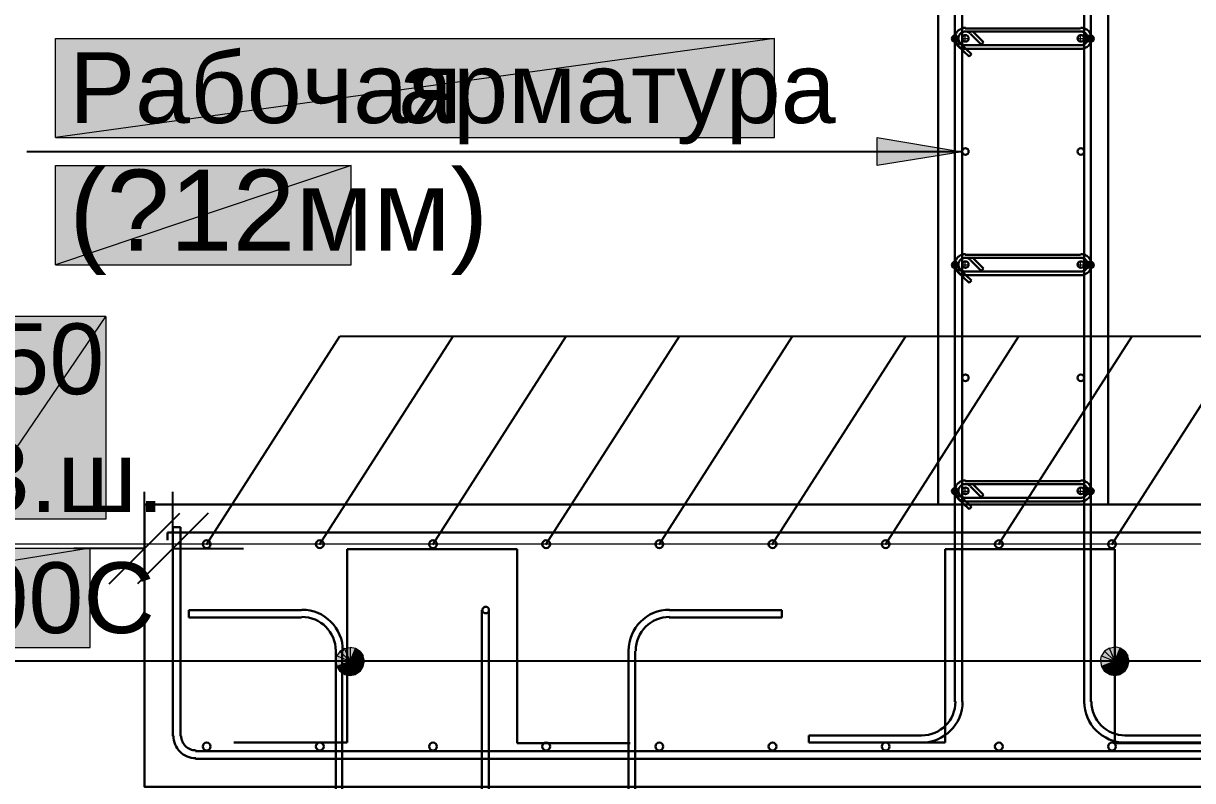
# Model space of a CAD drawing. Extents: x 0 to 420, y 0 to 297.
# Drawn here: x 163.18 to 204.51, y 240.04 to 266.82 of the extents above; entities that cross this region are included whole.
import ezdxf

# ---------------------------------------------------------------- set-up
doc = ezdxf.new("R2010")
doc.units = 0
doc.linetypes.add('TEYPDFCAD_CENTER', pattern=[20, 12, -3, 2, -3])
for name, color, linetype in [('PDF_ОСИ', 7, 'Continuous'), ('TEY_REVIEW_AXIS', 7, 'Continuous'), ('TEY_REVIEW_LEADER', 7, 'Continuous')]:
    doc.layers.add(name, color=color, linetype=linetype)
doc.styles.add('TEYPDFCAD_TEXT', font='arial.ttf')

# ---------------------------------------------------------------- blocks, each defined once
blk = doc.blocks.new('TEY_AXIS')
at = {"layer": 'PDF_ОСИ', "linetype": 'TEYPDFCAD_CENTER', "lineweight": 9}
blk.add_line((0, 0), (1, 0), dxfattribs=at)

msp = doc.modelspace()

# ---------------------------------------------------------------- hatches: boundary and pattern name
at = {"true_color": 0xffffff}
h = msp.add_hatch(color=0, dxfattribs=at)
h.paths.add_polyline_path([(164.317, 266.277), (189.738, 266.277), (164.317, 262.784)])
h.paths.add_polyline_path([(189.738, 266.277), (164.317, 262.784), (189.738, 262.784)])
for color, points in [(256, [(196.236, 266.277), (196.215, 266.34), (196.173, 266.382), (196.109, 266.404), (196.046, 266.382), (196.003, 266.34), (195.982, 266.277), (196.003, 266.213), (196.046, 266.171), (196.109, 266.15), (196.173, 266.171), (196.215, 266.213)]), (256, [(200.914, 266.277), (200.893, 266.34), (200.851, 266.382), (200.787, 266.404), (200.724, 266.382), (200.681, 266.34), (200.66, 266.277), (200.681, 266.213), (200.724, 266.171), (200.787, 266.15), (200.851, 266.171), (200.893, 266.213)]), (256, [(201.041, 266.277), (201.02, 266.34), (200.977, 266.382), (200.914, 266.404), (200.851, 266.382), (200.808, 266.34), (200.787, 266.277), (200.808, 266.213), (200.851, 266.171), (200.914, 266.15), (200.977, 266.171), (201.02, 266.213)]), (7, [(196.363, 262.276), (193.357, 261.789), (193.357, 262.784)]), (256, [(196.236, 258.276), (196.215, 258.339), (196.173, 258.382), (196.109, 258.403), (196.046, 258.382), (196.003, 258.339), (195.982, 258.276), (196.003, 258.212), (196.046, 258.17), (196.109, 258.149), (196.173, 258.17), (196.215, 258.212)]), (256, [(200.914, 258.276), (200.893, 258.339), (200.851, 258.382), (200.787, 258.403), (200.724, 258.382), (200.681, 258.339), (200.66, 258.276), (200.681, 258.212), (200.724, 258.17), (200.787, 258.149), (200.851, 258.17), (200.893, 258.212)]), (256, [(201.041, 258.276), (201.02, 258.339), (200.977, 258.382), (200.914, 258.403), (200.851, 258.382), (200.808, 258.339), (200.787, 258.276), (200.808, 258.212), (200.851, 258.17), (200.914, 258.149), (200.977, 258.17), (201.02, 258.212)]), (256, [(196.236, 250.275), (196.215, 250.338), (196.173, 250.381), (196.109, 250.402), (196.046, 250.381), (196.003, 250.338), (195.982, 250.275), (196.003, 250.211), (196.046, 250.169), (196.109, 250.148), (196.173, 250.169), (196.215, 250.211)]), (256, [(200.914, 250.275), (200.893, 250.338), (200.851, 250.381), (200.787, 250.402), (200.724, 250.381), (200.681, 250.338), (200.66, 250.275), (200.681, 250.211), (200.724, 250.169), (200.787, 250.148), (200.851, 250.169), (200.893, 250.211)]), (256, [(201.041, 250.275), (201.02, 250.338), (200.977, 250.381), (200.914, 250.402), (200.851, 250.381), (200.808, 250.338), (200.787, 250.275), (200.808, 250.211), (200.851, 250.169), (200.914, 250.148), (200.977, 250.169), (201.02, 250.211)]), (7, [(175.196, 244.073), (175.239, 244.263), (174.731, 244.263)]), (7, [(202.226, 244.073), (202.269, 244.263), (201.761, 244.263)])]:
    msp.add_hatch(color=color).paths.add_polyline_path(points)
h = msp.add_hatch(color=0, dxfattribs=at)
h.paths.add_polyline_path([(164.317, 261.789), (174.773, 261.789), (164.317, 258.276)])
h.paths.add_polyline_path([(174.773, 261.789), (164.317, 258.276), (174.773, 258.276)])
h = msp.add_hatch(color=0, dxfattribs=at)
h.paths.add_polyline_path([(161.226, 256.455), (161.226, 249.28), (166.095, 256.455)])
h.paths.add_polyline_path([(161.226, 249.28), (166.095, 256.455), (166.095, 249.28)])
h = msp.add_hatch(color=0, dxfattribs=at)
h.paths.add_polyline_path([(143.891, 248.264), (165.544, 248.264), (143.891, 244.75)])
h.paths.add_polyline_path([(165.544, 248.264), (143.891, 244.75), (165.544, 244.75)])
h = msp.add_hatch(color=7)
h.paths.add_polyline_path([(174.921, 244.708), (174.731, 244.75), (174.731, 244.263)])
h.paths.add_polyline_path([(174.731, 244.75), (174.731, 244.263), (174.54, 244.708)])
h.paths.add_polyline_path([(174.731, 244.263), (174.54, 244.708), (174.371, 244.602)])
h = msp.add_hatch(color=7)
h.paths.add_polyline_path([(175.239, 244.263), (175.196, 244.454), (174.731, 244.263)])
h.paths.add_polyline_path([(175.196, 244.454), (174.731, 244.263), (175.091, 244.602)])
h.paths.add_polyline_path([(174.731, 244.263), (175.091, 244.602), (174.921, 244.708)])
h = msp.add_hatch(color=7)
h.paths.add_polyline_path([(201.951, 244.729), (201.761, 244.771), (201.761, 244.263)])
h.paths.add_polyline_path([(201.761, 244.771), (201.761, 244.263), (201.57, 244.729)])
h.paths.add_polyline_path([(201.761, 244.263), (201.57, 244.729), (201.401, 244.623)])
h = msp.add_hatch(color=7)
h.paths.add_polyline_path([(202.269, 244.263), (202.226, 244.454), (201.761, 244.263)])
h.paths.add_polyline_path([(202.226, 244.454), (201.761, 244.263), (202.12, 244.623)])
h.paths.add_polyline_path([(201.761, 244.263), (202.12, 244.623), (201.951, 244.729)])
h = msp.add_hatch(color=7)
h.paths.add_polyline_path([(174.371, 244.602), (174.265, 244.454), (174.731, 244.263)])
h.paths.add_polyline_path([(174.265, 244.454), (174.731, 244.263), (174.223, 244.263)])
h.paths.add_polyline_path([(174.731, 244.263), (174.223, 244.263), (174.265, 244.073)])
h = msp.add_hatch(color=7)
h.paths.add_polyline_path([(174.265, 244.073), (174.371, 243.904), (174.731, 244.263)])
h.paths.add_polyline_path([(174.371, 243.904), (174.731, 244.263), (174.54, 243.798)])
h.paths.add_polyline_path([(174.731, 244.263), (174.54, 243.798), (174.731, 243.755)])
h = msp.add_hatch(color=7)
h.paths.add_polyline_path([(174.731, 243.755), (174.921, 243.798), (174.731, 244.263)])
h.paths.add_polyline_path([(174.921, 243.798), (174.731, 244.263), (175.091, 243.904)])
h.paths.add_polyline_path([(174.731, 244.263), (175.091, 243.904), (175.196, 244.073)])
h = msp.add_hatch(color=7)
h.paths.add_polyline_path([(201.401, 244.623), (201.295, 244.454), (201.761, 244.263)])
h.paths.add_polyline_path([(201.295, 244.454), (201.761, 244.263), (201.253, 244.263)])
h.paths.add_polyline_path([(201.761, 244.263), (201.253, 244.263), (201.295, 244.073)])
h = msp.add_hatch(color=7)
h.paths.add_polyline_path([(201.295, 244.073), (201.401, 243.904), (201.761, 244.263)])
h.paths.add_polyline_path([(201.401, 243.904), (201.761, 244.263), (201.57, 243.798)])
h.paths.add_polyline_path([(201.761, 244.263), (201.57, 243.798), (201.761, 243.755)])
h = msp.add_hatch(color=7)
h.paths.add_polyline_path([(201.761, 243.755), (201.951, 243.798), (201.761, 244.263)])
h.paths.add_polyline_path([(201.951, 243.798), (201.761, 244.263), (202.12, 243.904)])
h.paths.add_polyline_path([(201.761, 244.263), (202.12, 243.904), (202.226, 244.073)])

# ---------------------------------------------------------------- linework, layer by layer
at = {"lineweight": 30}
for p, q in [((196.245, 266.574), (196.231, 266.562)), ((196.259, 266.585), (196.245, 266.574)), ((196.274, 266.595), (196.259, 266.585)), ((196.289, 266.605), (196.274, 266.595)), ((196.305, 266.614), (196.289, 266.605)), ((196.321, 266.622), (196.305, 266.614)), ((196.338, 266.629), (196.321, 266.622)), ((196.355, 266.636), (196.338, 266.629)), ((196.372, 266.642), (196.355, 266.636)), ((196.389, 266.646), (196.372, 266.642)), ((196.407, 266.65), (196.389, 266.646)), ((196.425, 266.654), (196.407, 266.65)), ((196.443, 266.656), (196.425, 266.654)), ((196.461, 266.657), (196.443, 266.656)), ((196.48, 266.658), (196.461, 266.657)), ((200.554, 266.637), (196.469, 266.637)), ((200.603, 266.656), (200.565, 266.658)), ((200.639, 266.65), (200.603, 266.656)), ((200.675, 266.641), (200.639, 266.65)), ((200.709, 266.629), (200.675, 266.641)), ((200.741, 266.613), (200.709, 266.629)), ((200.772, 266.594), (200.741, 266.613)), ((200.8, 266.573), (200.772, 266.594)), ((200.827, 266.549), (200.8, 266.573)), ((196.11, 266.306), (196.109, 266.287)), ((196.109, 266.287), (196.111, 266.249)), ((196.109, 266.287), (196.11, 266.268)), ((196.111, 266.324), (196.11, 266.306)), ((196.11, 266.268), (196.111, 266.248)), ((196.113, 266.342), (196.111, 266.324)), ((196.111, 266.249), (196.117, 266.213)), ((196.111, 266.248), (196.114, 266.229)), ((196.116, 266.36), (196.113, 266.342)), ((196.114, 266.229), (196.117, 266.21)), ((196.12, 266.378), (196.116, 266.36)), ((196.117, 266.213), (196.126, 266.177)), ((196.117, 266.21), (196.122, 266.191)), ((196.125, 266.395), (196.12, 266.378)), ((196.122, 266.191), (196.128, 266.172)), ((196.131, 266.412), (196.125, 266.395)), ((196.126, 266.177), (196.138, 266.143)), ((196.128, 266.172), (196.134, 266.154)), ((196.137, 266.429), (196.131, 266.412)), ((196.134, 266.154), (196.141, 266.136)), ((196.145, 266.446), (196.137, 266.429)), ((196.153, 266.462), (196.145, 266.446)), ((196.162, 266.477), (196.153, 266.462)), ((196.171, 266.493), (196.162, 266.477)), ((196.182, 266.508), (196.171, 266.493)), ((196.193, 266.522), (196.182, 266.508)), ((196.205, 266.536), (196.193, 266.522)), ((196.218, 266.549), (196.205, 266.536)), ((196.231, 266.562), (196.218, 266.549)), ((196.237, 266.311), (196.236, 266.299)), ((196.236, 266.299), (196.236, 266.287)), ((196.236, 266.287), (196.237, 266.262)), ((196.236, 266.287), (196.236, 266.275)), ((196.236, 266.023), (196.236, 266.277)), ((196.236, 266.275), (196.237, 266.263)), ((196.239, 266.323), (196.237, 266.311)), ((196.237, 266.263), (196.239, 266.251)), ((196.237, 266.262), (196.241, 266.238)), ((196.241, 266.335), (196.239, 266.323)), ((196.239, 266.251), (196.241, 266.24)), ((196.244, 266.347), (196.241, 266.335)), ((196.241, 266.24), (196.244, 266.228)), ((196.241, 266.238), (196.247, 266.215)), ((196.247, 266.358), (196.244, 266.347)), ((196.244, 266.228), (196.247, 266.216)), ((196.25, 266.369), (196.247, 266.358)), ((196.247, 266.216), (196.25, 266.205)), ((196.247, 266.215), (196.255, 266.192)), ((196.255, 266.38), (196.25, 266.369)), ((196.25, 266.205), (196.255, 266.194)), ((196.26, 266.391), (196.255, 266.38)), ((196.255, 266.194), (196.26, 266.183)), ((196.255, 266.192), (196.266, 266.171)), ((196.265, 266.402), (196.26, 266.391)), ((196.26, 266.183), (196.265, 266.173)), ((196.271, 266.412), (196.265, 266.402)), ((196.265, 266.173), (196.271, 266.162)), ((196.266, 266.171), (196.278, 266.151)), ((196.277, 266.422), (196.271, 266.412)), ((196.271, 266.162), (196.277, 266.152)), ((196.284, 266.432), (196.277, 266.422)), ((196.277, 266.152), (196.284, 266.142)), ((196.291, 266.442), (196.284, 266.432)), ((196.299, 266.451), (196.291, 266.442)), ((196.307, 266.459), (196.299, 266.451)), ((196.316, 266.468), (196.307, 266.459)), ((196.325, 266.476), (196.316, 266.468)), ((196.335, 266.483), (196.325, 266.476)), ((196.345, 266.49), (196.335, 266.483)), ((196.355, 266.496), (196.345, 266.49)), ((196.365, 266.502), (196.355, 266.496)), ((196.376, 266.507), (196.365, 266.502)), ((196.386, 266.512), (196.376, 266.507)), ((196.398, 266.516), (196.386, 266.512)), ((196.409, 266.52), (196.398, 266.516)), ((196.42, 266.523), (196.409, 266.52)), ((196.432, 266.526), (196.42, 266.523)), ((196.444, 266.528), (196.432, 266.526)), ((196.456, 266.529), (196.444, 266.528)), ((196.468, 266.53), (196.456, 266.529)), ((196.48, 266.531), (196.468, 266.53)), ((200.554, 266.531), (196.469, 266.531)), ((196.492, 266.53), (196.48, 266.531)), ((196.504, 266.529), (196.492, 266.53)), ((196.516, 266.528), (196.504, 266.529)), ((196.527, 266.526), (196.516, 266.528)), ((196.539, 266.523), (196.527, 266.526)), ((196.55, 266.52), (196.539, 266.523)), ((196.562, 266.516), (196.55, 266.52)), ((196.573, 266.512), (196.562, 266.516)), ((196.584, 266.507), (196.573, 266.512)), ((196.594, 266.502), (196.584, 266.507)), ((196.605, 266.496), (196.594, 266.502)), ((196.615, 266.49), (196.605, 266.496)), ((196.624, 266.483), (196.615, 266.49)), ((196.634, 266.476), (196.624, 266.483)), ((196.643, 266.468), (196.634, 266.476)), ((196.652, 266.459), (196.643, 266.468)), ((196.66, 266.446), (197.041, 266.065)), ((196.744, 266.531), (197.125, 266.15)), ((200.59, 266.529), (200.565, 266.531)), ((200.614, 266.526), (200.59, 266.529)), ((200.637, 266.52), (200.614, 266.526)), ((200.66, 266.512), (200.637, 266.52)), ((200.681, 266.501), (200.66, 266.512)), ((200.701, 266.489), (200.681, 266.501)), ((200.72, 266.475), (200.701, 266.489)), ((200.737, 266.459), (200.72, 266.475)), ((200.753, 266.442), (200.737, 266.459)), ((200.767, 266.423), (200.753, 266.442)), ((200.779, 266.403), (200.767, 266.423)), ((200.767, 266.151), (200.779, 266.171)), ((200.789, 266.382), (200.779, 266.403)), ((200.779, 266.171), (200.789, 266.192)), ((200.797, 266.36), (200.789, 266.382)), ((200.789, 266.192), (200.797, 266.215)), ((200.803, 266.336), (200.797, 266.36)), ((200.797, 266.215), (200.803, 266.238)), ((200.807, 266.312), (200.803, 266.336)), ((200.803, 266.238), (200.807, 266.262)), ((200.808, 266.287), (200.807, 266.312)), ((200.807, 266.262), (200.808, 266.287)), ((200.851, 266.523), (200.827, 266.549)), ((200.872, 266.494), (200.851, 266.523)), ((200.89, 266.464), (200.872, 266.494)), ((200.906, 266.431), (200.89, 266.464)), ((200.919, 266.397), (200.906, 266.431)), ((200.906, 266.143), (200.919, 266.177)), ((200.928, 266.362), (200.919, 266.397)), ((200.919, 266.177), (200.928, 266.213)), ((200.933, 266.325), (200.928, 266.362)), ((200.928, 266.213), (200.933, 266.249)), ((200.935, 266.287), (200.933, 266.325)), ((200.933, 266.249), (200.935, 266.287)), ((196.138, 266.143), (196.154, 266.111)), ((196.141, 266.136), (196.15, 266.119)), ((196.15, 266.119), (196.159, 266.102)), ((196.154, 266.111), (196.172, 266.08)), ((196.159, 266.102), (196.169, 266.085)), ((196.169, 266.085), (196.18, 266.069)), ((196.172, 266.08), (196.194, 266.052)), ((196.18, 266.069), (196.192, 266.054)), ((196.192, 266.054), (196.205, 266.039)), ((196.194, 266.052), (196.218, 266.025)), ((196.205, 266.039), (196.218, 266.025)), ((196.215, 266.023), (196.617, 265.642)), ((196.218, 266.025), (196.244, 266.001)), ((196.218, 266.025), (196.233, 266.011)), ((196.244, 266.001), (196.272, 265.98)), ((196.272, 265.98), (196.303, 265.962)), ((196.278, 266.151), (196.292, 266.132)), ((196.284, 266.142), (196.291, 266.133)), ((196.291, 266.133), (196.299, 266.124)), ((196.292, 266.132), (196.307, 266.115)), ((196.299, 266.124), (196.307, 266.115)), ((196.3, 266.107), (196.702, 265.726)), ((196.303, 265.962), (196.335, 265.946)), ((196.307, 266.115), (196.325, 266.099)), ((196.325, 266.099), (196.343, 266.085)), ((196.335, 265.946), (196.369, 265.933)), ((196.343, 266.085), (196.364, 266.073)), ((196.364, 266.073), (196.385, 266.063)), ((196.369, 265.933), (196.405, 265.924)), ((196.385, 266.063), (196.407, 266.055)), ((196.405, 265.924), (196.442, 265.919)), ((196.407, 266.055), (196.431, 266.049)), ((196.431, 266.049), (196.455, 266.045)), ((196.442, 265.919), (196.48, 265.917)), ((196.455, 266.045), (196.48, 266.044)), ((196.469, 266.044), (200.554, 266.044)), ((196.469, 265.917), (200.554, 265.917)), ((197.041, 266.065), (197.125, 266.15)), ((200.565, 266.044), (200.59, 266.045)), ((200.565, 265.917), (200.603, 265.919)), ((200.59, 266.045), (200.614, 266.049)), ((200.603, 265.919), (200.639, 265.924)), ((200.614, 266.049), (200.637, 266.055)), ((200.637, 266.055), (200.66, 266.063)), ((200.639, 265.924), (200.675, 265.933)), ((200.66, 266.063), (200.681, 266.073)), ((200.675, 265.933), (200.709, 265.946)), ((200.681, 266.073), (200.701, 266.085)), ((200.701, 266.085), (200.72, 266.099)), ((200.709, 265.946), (200.741, 265.962)), ((200.72, 266.099), (200.737, 266.115)), ((200.737, 266.115), (200.753, 266.132)), ((200.741, 265.962), (200.772, 265.98)), ((200.753, 266.132), (200.767, 266.151)), ((200.772, 265.98), (200.8, 266.001)), ((200.8, 266.001), (200.827, 266.025)), ((200.827, 266.025), (200.851, 266.052)), ((200.851, 266.052), (200.872, 266.08)), ((200.872, 266.08), (200.89, 266.111)), ((200.89, 266.111), (200.906, 266.143)), ((196.617, 265.642), (196.702, 265.726)), ((196.11, 258.305), (196.109, 258.286)), ((196.111, 258.323), (196.11, 258.305)), ((196.113, 258.341), (196.111, 258.323)), ((196.116, 258.359), (196.113, 258.341)), ((196.12, 258.377), (196.116, 258.359)), ((196.125, 258.394), (196.12, 258.377)), ((196.131, 258.411), (196.125, 258.394)), ((196.137, 258.428), (196.131, 258.411)), ((196.145, 258.445), (196.137, 258.428)), ((196.153, 258.461), (196.145, 258.445)), ((196.162, 258.476), (196.153, 258.461)), ((196.171, 258.492), (196.162, 258.476)), ((196.182, 258.507), (196.171, 258.492)), ((196.193, 258.521), (196.182, 258.507)), ((196.205, 258.535), (196.193, 258.521)), ((196.218, 258.548), (196.205, 258.535)), ((196.231, 258.561), (196.218, 258.548)), ((196.245, 258.573), (196.231, 258.561)), ((196.237, 258.31), (196.236, 258.298)), ((196.239, 258.322), (196.237, 258.31)), ((196.241, 258.334), (196.239, 258.322)), ((196.244, 258.346), (196.241, 258.334)), ((196.247, 258.357), (196.244, 258.346)), ((196.259, 258.584), (196.245, 258.573)), ((196.25, 258.368), (196.247, 258.357)), ((196.255, 258.379), (196.25, 258.368)), ((196.26, 258.39), (196.255, 258.379)), ((196.274, 258.594), (196.259, 258.584)), ((196.265, 258.401), (196.26, 258.39)), ((196.271, 258.411), (196.265, 258.401)), ((196.277, 258.421), (196.271, 258.411)), ((196.289, 258.604), (196.274, 258.594)), ((196.284, 258.431), (196.277, 258.421)), ((196.291, 258.441), (196.284, 258.431)), ((196.305, 258.613), (196.289, 258.604)), ((196.299, 258.45), (196.291, 258.441)), ((196.307, 258.458), (196.299, 258.45)), ((196.321, 258.621), (196.305, 258.613)), ((196.316, 258.467), (196.307, 258.458)), ((196.325, 258.475), (196.316, 258.467)), ((196.338, 258.628), (196.321, 258.621)), ((196.335, 258.482), (196.325, 258.475)), ((196.345, 258.489), (196.335, 258.482)), ((196.355, 258.635), (196.338, 258.628)), ((196.355, 258.495), (196.345, 258.489)), ((196.372, 258.641), (196.355, 258.635)), ((196.365, 258.501), (196.355, 258.495)), ((196.376, 258.506), (196.365, 258.501)), ((196.389, 258.645), (196.372, 258.641)), ((196.386, 258.511), (196.376, 258.506)), ((196.398, 258.515), (196.386, 258.511)), ((196.407, 258.649), (196.389, 258.645)), ((196.409, 258.519), (196.398, 258.515)), ((196.425, 258.653), (196.407, 258.649)), ((196.42, 258.522), (196.409, 258.519)), ((196.432, 258.525), (196.42, 258.522)), ((196.443, 258.655), (196.425, 258.653)), ((196.444, 258.527), (196.432, 258.525)), ((196.461, 258.656), (196.443, 258.655)), ((196.456, 258.528), (196.444, 258.527)), ((196.468, 258.529), (196.456, 258.528)), ((196.48, 258.657), (196.461, 258.656)), ((196.48, 258.53), (196.468, 258.529)), ((200.554, 258.635), (196.469, 258.635)), ((200.554, 258.53), (196.469, 258.53)), ((196.492, 258.529), (196.48, 258.53)), ((196.504, 258.528), (196.492, 258.529)), ((196.516, 258.527), (196.504, 258.528)), ((196.527, 258.525), (196.516, 258.527)), ((196.539, 258.522), (196.527, 258.525)), ((196.55, 258.519), (196.539, 258.522)), ((196.562, 258.515), (196.55, 258.519)), ((196.573, 258.511), (196.562, 258.515)), ((196.584, 258.506), (196.573, 258.511)), ((196.594, 258.501), (196.584, 258.506)), ((196.605, 258.495), (196.594, 258.501)), ((196.615, 258.489), (196.605, 258.495)), ((196.624, 258.482), (196.615, 258.489)), ((196.634, 258.475), (196.624, 258.482)), ((196.643, 258.467), (196.634, 258.475)), ((196.652, 258.458), (196.643, 258.467)), ((196.66, 258.445), (197.041, 258.064)), ((196.744, 258.53), (197.125, 258.149)), ((200.603, 258.655), (200.565, 258.657)), ((200.59, 258.528), (200.565, 258.53)), ((200.614, 258.525), (200.59, 258.528)), ((200.639, 258.649), (200.603, 258.655)), ((200.637, 258.519), (200.614, 258.525)), ((200.66, 258.511), (200.637, 258.519)), ((200.675, 258.64), (200.639, 258.649)), ((200.681, 258.5), (200.66, 258.511)), ((200.709, 258.628), (200.675, 258.64)), ((200.701, 258.488), (200.681, 258.5)), ((200.72, 258.474), (200.701, 258.488)), ((200.741, 258.612), (200.709, 258.628)), ((200.737, 258.458), (200.72, 258.474)), ((200.753, 258.441), (200.737, 258.458)), ((200.772, 258.593), (200.741, 258.612)), ((200.767, 258.422), (200.753, 258.441)), ((200.779, 258.402), (200.767, 258.422)), ((200.8, 258.572), (200.772, 258.593)), ((200.789, 258.381), (200.779, 258.402)), ((200.797, 258.359), (200.789, 258.381)), ((200.803, 258.335), (200.797, 258.359)), ((200.827, 258.548), (200.8, 258.572)), ((200.807, 258.311), (200.803, 258.335)), ((200.808, 258.286), (200.807, 258.311)), ((200.851, 258.522), (200.827, 258.548)), ((200.872, 258.493), (200.851, 258.522)), ((200.89, 258.463), (200.872, 258.493)), ((200.906, 258.43), (200.89, 258.463)), ((200.919, 258.396), (200.906, 258.43)), ((200.928, 258.361), (200.919, 258.396)), ((200.933, 258.324), (200.928, 258.361)), ((200.935, 258.286), (200.933, 258.324)), ((196.109, 258.286), (196.111, 258.248)), ((196.109, 258.286), (196.11, 258.267)), ((196.11, 258.267), (196.111, 258.247)), ((196.111, 258.248), (196.117, 258.212)), ((196.111, 258.247), (196.114, 258.228)), ((196.114, 258.228), (196.117, 258.209)), ((196.117, 258.212), (196.126, 258.176)), ((196.117, 258.209), (196.122, 258.19)), ((196.122, 258.19), (196.128, 258.171)), ((196.126, 258.176), (196.138, 258.142)), ((196.128, 258.171), (196.134, 258.153)), ((196.134, 258.153), (196.141, 258.135)), ((196.138, 258.142), (196.154, 258.11)), ((196.141, 258.135), (196.15, 258.118)), ((196.15, 258.118), (196.159, 258.101)), ((196.154, 258.11), (196.172, 258.079)), ((196.159, 258.101), (196.169, 258.084)), ((196.169, 258.084), (196.18, 258.068)), ((196.172, 258.079), (196.194, 258.051)), ((196.18, 258.068), (196.192, 258.053)), ((196.192, 258.053), (196.205, 258.038)), ((196.194, 258.051), (196.218, 258.024)), ((196.205, 258.038), (196.218, 258.024)), ((196.215, 258.022), (196.617, 257.641)), ((196.218, 258.024), (196.244, 258)), ((196.218, 258.024), (196.233, 258.01)), ((196.236, 258.298), (196.236, 258.286)), ((196.236, 258.286), (196.237, 258.261)), ((196.236, 258.286), (196.236, 258.274)), ((196.236, 258.022), (196.236, 258.276)), ((196.236, 258.274), (196.237, 258.262)), ((196.237, 258.262), (196.239, 258.25)), ((196.237, 258.261), (196.241, 258.237)), ((196.239, 258.25), (196.241, 258.239)), ((196.241, 258.239), (196.244, 258.227)), ((196.241, 258.237), (196.247, 258.214)), ((196.244, 258.227), (196.247, 258.215)), ((196.244, 258), (196.272, 257.979)), ((196.247, 258.215), (196.25, 258.204)), ((196.247, 258.214), (196.255, 258.191)), ((196.25, 258.204), (196.255, 258.193)), ((196.255, 258.193), (196.26, 258.182)), ((196.255, 258.191), (196.266, 258.17)), ((196.26, 258.182), (196.265, 258.172)), ((196.265, 258.172), (196.271, 258.161)), ((196.266, 258.17), (196.278, 258.15)), ((196.271, 258.161), (196.277, 258.151)), ((196.272, 257.979), (196.303, 257.961)), ((196.277, 258.151), (196.284, 258.141)), ((196.278, 258.15), (196.292, 258.131)), ((196.284, 258.141), (196.291, 258.132)), ((196.291, 258.132), (196.299, 258.123)), ((196.292, 258.131), (196.307, 258.114)), ((196.299, 258.123), (196.307, 258.114)), ((196.3, 258.106), (196.702, 257.725)), ((196.303, 257.961), (196.335, 257.945)), ((196.307, 258.114), (196.325, 258.098)), ((196.325, 258.098), (196.343, 258.084)), ((196.335, 257.945), (196.369, 257.932)), ((196.343, 258.084), (196.364, 258.072)), ((196.364, 258.072), (196.385, 258.062)), ((196.369, 257.932), (196.405, 257.923)), ((196.385, 258.062), (196.407, 258.054)), ((196.405, 257.923), (196.442, 257.918)), ((196.407, 258.054), (196.431, 258.048)), ((196.431, 258.048), (196.455, 258.044)), ((196.442, 257.918), (196.48, 257.916)), ((196.455, 258.044), (196.48, 258.043)), ((196.469, 258.043), (200.554, 258.043)), ((196.469, 257.916), (200.554, 257.916)), ((197.041, 258.064), (197.125, 258.149)), ((200.565, 258.043), (200.59, 258.044)), ((200.565, 257.916), (200.603, 257.918)), ((200.59, 258.044), (200.614, 258.048)), ((200.603, 257.918), (200.639, 257.923)), ((200.614, 258.048), (200.637, 258.054)), ((200.637, 258.054), (200.66, 258.062)), ((200.639, 257.923), (200.675, 257.932)), ((200.66, 258.062), (200.681, 258.072)), ((200.675, 257.932), (200.709, 257.945)), ((200.681, 258.072), (200.701, 258.084)), ((200.701, 258.084), (200.72, 258.098)), ((200.709, 257.945), (200.741, 257.961)), ((200.72, 258.098), (200.737, 258.114)), ((200.737, 258.114), (200.753, 258.131)), ((200.741, 257.961), (200.772, 257.979)), ((200.753, 258.131), (200.767, 258.15)), ((200.767, 258.15), (200.779, 258.17)), ((200.772, 257.979), (200.8, 258)), ((200.779, 258.17), (200.789, 258.191)), ((200.789, 258.191), (200.797, 258.214)), ((200.797, 258.214), (200.803, 258.237)), ((200.8, 258), (200.827, 258.024)), ((200.803, 258.237), (200.807, 258.261)), ((200.807, 258.261), (200.808, 258.286)), ((200.827, 258.024), (200.851, 258.051)), ((200.851, 258.051), (200.872, 258.079)), ((200.872, 258.079), (200.89, 258.11)), ((200.89, 258.11), (200.906, 258.142)), ((200.906, 258.142), (200.919, 258.176)), ((200.919, 258.176), (200.928, 258.212)), ((200.928, 258.212), (200.933, 258.248)), ((200.933, 258.248), (200.935, 258.286)), ((196.617, 257.641), (196.702, 257.725)), ((196.153, 250.46), (196.145, 250.444)), ((196.162, 250.475), (196.153, 250.46)), ((196.171, 250.491), (196.162, 250.475)), ((196.182, 250.506), (196.171, 250.491)), ((196.193, 250.52), (196.182, 250.506)), ((196.205, 250.534), (196.193, 250.52)), ((196.218, 250.547), (196.205, 250.534)), ((196.231, 250.56), (196.218, 250.547)), ((196.245, 250.572), (196.231, 250.56)), ((196.259, 250.583), (196.245, 250.572)), ((196.274, 250.593), (196.259, 250.583)), ((196.289, 250.603), (196.274, 250.593)), ((196.305, 250.612), (196.289, 250.603)), ((196.299, 250.449), (196.291, 250.44)), ((196.307, 250.457), (196.299, 250.449)), ((196.321, 250.62), (196.305, 250.612)), ((196.316, 250.466), (196.307, 250.457)), ((196.325, 250.474), (196.316, 250.466)), ((196.338, 250.627), (196.321, 250.62)), ((196.335, 250.481), (196.325, 250.474)), ((196.345, 250.488), (196.335, 250.481)), ((196.355, 250.634), (196.338, 250.627)), ((196.355, 250.494), (196.345, 250.488)), ((196.372, 250.64), (196.355, 250.634)), ((196.365, 250.5), (196.355, 250.494)), ((196.376, 250.505), (196.365, 250.5)), ((196.389, 250.644), (196.372, 250.64)), ((196.386, 250.51), (196.376, 250.505)), ((196.398, 250.514), (196.386, 250.51)), ((196.407, 250.648), (196.389, 250.644)), ((196.409, 250.518), (196.398, 250.514)), ((196.425, 250.652), (196.407, 250.648)), ((196.42, 250.521), (196.409, 250.518)), ((196.432, 250.524), (196.42, 250.521)), ((196.443, 250.654), (196.425, 250.652)), ((196.444, 250.526), (196.432, 250.524)), ((196.461, 250.655), (196.443, 250.654)), ((196.456, 250.527), (196.444, 250.526)), ((196.468, 250.528), (196.456, 250.527)), ((196.48, 250.656), (196.461, 250.655)), ((196.48, 250.529), (196.468, 250.528)), ((200.554, 250.634), (196.469, 250.634)), ((200.554, 250.529), (196.469, 250.529)), ((196.492, 250.528), (196.48, 250.529)), ((196.504, 250.527), (196.492, 250.528)), ((196.516, 250.526), (196.504, 250.527)), ((196.527, 250.524), (196.516, 250.526)), ((196.539, 250.521), (196.527, 250.524)), ((196.55, 250.518), (196.539, 250.521)), ((196.562, 250.514), (196.55, 250.518)), ((196.573, 250.51), (196.562, 250.514)), ((196.584, 250.505), (196.573, 250.51)), ((196.594, 250.5), (196.584, 250.505)), ((196.605, 250.494), (196.594, 250.5)), ((196.615, 250.488), (196.605, 250.494)), ((196.624, 250.481), (196.615, 250.488)), ((196.634, 250.474), (196.624, 250.481)), ((196.643, 250.466), (196.634, 250.474)), ((196.652, 250.457), (196.643, 250.466)), ((196.744, 250.529), (197.125, 250.148)), ((200.603, 250.654), (200.565, 250.656)), ((200.59, 250.527), (200.565, 250.529)), ((200.614, 250.524), (200.59, 250.527)), ((200.639, 250.648), (200.603, 250.654)), ((200.637, 250.518), (200.614, 250.524)), ((200.66, 250.51), (200.637, 250.518)), ((200.675, 250.639), (200.639, 250.648)), ((200.681, 250.499), (200.66, 250.51)), ((200.709, 250.627), (200.675, 250.639)), ((200.701, 250.487), (200.681, 250.499)), ((200.72, 250.473), (200.701, 250.487)), ((200.741, 250.611), (200.709, 250.627)), ((200.737, 250.457), (200.72, 250.473)), ((200.753, 250.44), (200.737, 250.457)), ((200.772, 250.592), (200.741, 250.611)), ((200.8, 250.571), (200.772, 250.592)), ((200.827, 250.547), (200.8, 250.571)), ((200.851, 250.521), (200.827, 250.547)), ((200.872, 250.492), (200.851, 250.521)), ((200.89, 250.462), (200.872, 250.492)), ((200.906, 250.429), (200.89, 250.462)), ((196.11, 250.304), (196.109, 250.285)), ((196.109, 250.285), (196.111, 250.247)), ((196.109, 250.285), (196.11, 250.266)), ((196.111, 250.322), (196.11, 250.304)), ((196.11, 250.266), (196.111, 250.246)), ((196.113, 250.34), (196.111, 250.322)), ((196.111, 250.247), (196.117, 250.211)), ((196.111, 250.246), (196.114, 250.227)), ((196.116, 250.358), (196.113, 250.34)), ((196.114, 250.227), (196.117, 250.208)), ((196.12, 250.376), (196.116, 250.358)), ((196.117, 250.211), (196.126, 250.175)), ((196.117, 250.208), (196.122, 250.189)), ((196.125, 250.393), (196.12, 250.376)), ((196.122, 250.189), (196.128, 250.17)), ((196.131, 250.41), (196.125, 250.393)), ((196.126, 250.175), (196.138, 250.141)), ((196.128, 250.17), (196.134, 250.152)), ((196.137, 250.427), (196.131, 250.41)), ((196.134, 250.152), (196.141, 250.134)), ((196.145, 250.444), (196.137, 250.427)), ((196.138, 250.141), (196.154, 250.109)), ((196.141, 250.134), (196.15, 250.117)), ((196.15, 250.117), (196.159, 250.1)), ((196.154, 250.109), (196.172, 250.078)), ((196.159, 250.1), (196.169, 250.083)), ((196.169, 250.083), (196.18, 250.067)), ((196.172, 250.078), (196.194, 250.05)), ((196.18, 250.067), (196.192, 250.052)), ((196.192, 250.052), (196.205, 250.037)), ((196.194, 250.05), (196.218, 250.023)), ((196.205, 250.037), (196.218, 250.023)), ((196.237, 250.309), (196.236, 250.297)), ((196.236, 250.297), (196.236, 250.285)), ((196.236, 250.285), (196.237, 250.26)), ((196.236, 250.285), (196.236, 250.273)), ((196.236, 250.021), (196.236, 250.275)), ((196.236, 250.273), (196.237, 250.261)), ((196.239, 250.321), (196.237, 250.309)), ((196.237, 250.261), (196.239, 250.249)), ((196.237, 250.26), (196.241, 250.236)), ((196.241, 250.333), (196.239, 250.321)), ((196.239, 250.249), (196.241, 250.238)), ((196.244, 250.345), (196.241, 250.333)), ((196.241, 250.238), (196.244, 250.226)), ((196.241, 250.236), (196.247, 250.213)), ((196.247, 250.356), (196.244, 250.345)), ((196.244, 250.226), (196.247, 250.214)), ((196.25, 250.367), (196.247, 250.356)), ((196.247, 250.214), (196.25, 250.203)), ((196.247, 250.213), (196.255, 250.19)), ((196.255, 250.378), (196.25, 250.367)), ((196.25, 250.203), (196.255, 250.192)), ((196.26, 250.389), (196.255, 250.378)), ((196.255, 250.192), (196.26, 250.181)), ((196.255, 250.19), (196.266, 250.169)), ((196.265, 250.4), (196.26, 250.389)), ((196.26, 250.181), (196.265, 250.171)), ((196.271, 250.41), (196.265, 250.4)), ((196.265, 250.171), (196.271, 250.16)), ((196.266, 250.169), (196.278, 250.149)), ((196.277, 250.42), (196.271, 250.41)), ((196.271, 250.16), (196.277, 250.15)), ((196.284, 250.43), (196.277, 250.42)), ((196.277, 250.15), (196.284, 250.14)), ((196.278, 250.149), (196.292, 250.13)), ((196.291, 250.44), (196.284, 250.43)), ((196.284, 250.14), (196.291, 250.131)), ((196.291, 250.131), (196.299, 250.122)), ((196.292, 250.13), (196.307, 250.113)), ((196.299, 250.122), (196.307, 250.113)), ((196.3, 250.105), (196.702, 249.724)), ((196.307, 250.113), (196.325, 250.097)), ((196.325, 250.097), (196.343, 250.083)), ((196.343, 250.083), (196.364, 250.071)), ((196.364, 250.071), (196.385, 250.061)), ((196.385, 250.061), (196.407, 250.053)), ((196.407, 250.053), (196.431, 250.047)), ((196.431, 250.047), (196.455, 250.043)), ((196.455, 250.043), (196.48, 250.042)), ((196.469, 250.042), (200.554, 250.042)), ((196.66, 250.444), (197.041, 250.063)), ((197.041, 250.063), (197.125, 250.148)), ((200.565, 250.042), (200.59, 250.043)), ((200.59, 250.043), (200.614, 250.047)), ((200.614, 250.047), (200.637, 250.053)), ((200.637, 250.053), (200.66, 250.061)), ((200.66, 250.061), (200.681, 250.071)), ((200.681, 250.071), (200.701, 250.083)), ((200.701, 250.083), (200.72, 250.097)), ((200.72, 250.097), (200.737, 250.113)), ((200.737, 250.113), (200.753, 250.13)), ((200.767, 250.421), (200.753, 250.44)), ((200.753, 250.13), (200.767, 250.149)), ((200.779, 250.401), (200.767, 250.421)), ((200.767, 250.149), (200.779, 250.169)), ((200.789, 250.38), (200.779, 250.401)), ((200.779, 250.169), (200.789, 250.19)), ((200.797, 250.358), (200.789, 250.38)), ((200.789, 250.19), (200.797, 250.213)), ((200.803, 250.334), (200.797, 250.358)), ((200.797, 250.213), (200.803, 250.236)), ((200.807, 250.31), (200.803, 250.334)), ((200.803, 250.236), (200.807, 250.26)), ((200.808, 250.285), (200.807, 250.31)), ((200.807, 250.26), (200.808, 250.285)), ((200.827, 250.023), (200.851, 250.05)), ((200.851, 250.05), (200.872, 250.078)), ((200.872, 250.078), (200.89, 250.109)), ((200.89, 250.109), (200.906, 250.141)), ((200.919, 250.395), (200.906, 250.429)), ((200.906, 250.141), (200.919, 250.175)), ((200.928, 250.36), (200.919, 250.395)), ((200.919, 250.175), (200.928, 250.211)), ((200.933, 250.323), (200.928, 250.36)), ((200.928, 250.211), (200.933, 250.247)), ((200.935, 250.285), (200.933, 250.323)), ((200.933, 250.247), (200.935, 250.285)), ((196.215, 250.021), (196.617, 249.64)), ((196.218, 250.023), (196.244, 249.999)), ((196.218, 250.023), (196.233, 250.009)), ((196.244, 249.999), (196.272, 249.978)), ((196.272, 249.978), (196.303, 249.96)), ((196.303, 249.96), (196.335, 249.944)), ((196.335, 249.944), (196.369, 249.931)), ((196.369, 249.931), (196.405, 249.922)), ((196.405, 249.922), (196.442, 249.917)), ((196.442, 249.917), (196.48, 249.915)), ((196.469, 249.915), (200.554, 249.915)), ((196.617, 249.64), (196.702, 249.724)), ((200.565, 249.915), (200.603, 249.917)), ((200.603, 249.917), (200.639, 249.922)), ((200.639, 249.922), (200.675, 249.931)), ((200.675, 249.931), (200.709, 249.944)), ((200.709, 249.944), (200.741, 249.96)), ((200.741, 249.96), (200.772, 249.978)), ((200.772, 249.978), (200.8, 249.999)), ((200.8, 249.999), (200.827, 250.023)), ((168.275, 248.814), (168.275, 248.539)), ((168.465, 249.005), (168.465, 241.618)), ((168.465, 249.005), (168.741, 249.005)), ((168.741, 249.005), (168.741, 241.618)), ((174.625, 241.385), (174.625, 248.221)), ((174.625, 248.221), (180.636, 248.221)), ((180.636, 248.221), (180.636, 241.363)), ((195.77, 241.385), (195.77, 248.221)), ((195.77, 248.221), (201.761, 248.221)), ((201.761, 248.221), (201.761, 241.363)), ((169.037, 245.809), (169.037, 246.062)), ((169.037, 246.062), (173.016, 246.062)), ((173.175, 246.076), (173.027, 246.084)), ((173.319, 246.054), (173.175, 246.076)), ((173.458, 246.018), (173.319, 246.054)), ((173.591, 245.97), (173.458, 246.018)), ((173.718, 245.909), (173.591, 245.97)), ((173.838, 245.836), (173.718, 245.909)), ((185.332, 245.909), (185.213, 245.836)), ((185.459, 245.97), (185.332, 245.909)), ((185.592, 246.018), (185.459, 245.97)), ((185.731, 246.054), (185.592, 246.018)), ((185.875, 246.076), (185.731, 246.054)), ((186.023, 246.084), (185.875, 246.076)), ((186.013, 246.062), (189.992, 246.062)), ((189.992, 246.062), (189.992, 245.809)), ((173.016, 245.809), (169.037, 245.809)), ((173.149, 245.823), (173.027, 245.83)), ((173.268, 245.805), (173.149, 245.823)), ((173.383, 245.776), (173.268, 245.805)), ((173.492, 245.736), (173.383, 245.776)), ((173.597, 245.685), (173.492, 245.736)), ((173.696, 245.625), (173.597, 245.685)), ((173.788, 245.557), (173.696, 245.625)), ((173.873, 245.479), (173.788, 245.557)), ((173.949, 245.753), (173.838, 245.836)), ((174.052, 245.659), (173.949, 245.753)), ((174.146, 245.556), (174.052, 245.659)), ((174.229, 245.444), (174.146, 245.556)), ((184.904, 245.556), (184.821, 245.444)), ((184.998, 245.659), (184.904, 245.556)), ((185.101, 245.753), (184.998, 245.659)), ((185.213, 245.836), (185.101, 245.753)), ((185.263, 245.557), (185.178, 245.479)), ((185.355, 245.625), (185.263, 245.557)), ((185.453, 245.685), (185.355, 245.625)), ((185.558, 245.736), (185.453, 245.685)), ((185.668, 245.776), (185.558, 245.736)), ((185.782, 245.805), (185.668, 245.776)), ((185.901, 245.823), (185.782, 245.805)), ((186.023, 245.83), (185.901, 245.823)), ((189.992, 245.809), (186.013, 245.809)), ((173.95, 245.394), (173.873, 245.479)), ((174.019, 245.302), (173.95, 245.394)), ((174.078, 245.204), (174.019, 245.302)), ((174.129, 245.099), (174.078, 245.204)), ((174.169, 244.989), (174.129, 245.099)), ((174.302, 245.325), (174.229, 245.444)), ((174.363, 245.198), (174.302, 245.325)), ((174.412, 245.065), (174.363, 245.198)), ((184.687, 245.198), (184.639, 245.065)), ((184.748, 245.325), (184.687, 245.198)), ((184.821, 245.444), (184.748, 245.325)), ((184.921, 245.099), (184.881, 244.989)), ((184.972, 245.204), (184.921, 245.099)), ((185.032, 245.302), (184.972, 245.204)), ((185.1, 245.394), (185.032, 245.302)), ((185.178, 245.479), (185.1, 245.394)), ((174.199, 244.875), (174.169, 244.989)), ((174.217, 244.756), (174.199, 244.875)), ((174.223, 244.634), (174.217, 244.756)), ((174.447, 244.926), (174.412, 245.065)), ((174.469, 244.782), (174.447, 244.926)), ((174.477, 244.634), (174.469, 244.782)), ((184.581, 244.782), (184.573, 244.634)), ((184.603, 244.926), (184.581, 244.782)), ((184.639, 245.065), (184.603, 244.926)), ((184.834, 244.756), (184.827, 244.634)), ((184.852, 244.875), (184.834, 244.756)), ((184.881, 244.989), (184.852, 244.875)), ((196.106, 242.594), (196.124, 242.712)), ((196.124, 242.712), (196.13, 242.835)), ((196.355, 242.542), (196.377, 242.686)), ((196.377, 242.686), (196.384, 242.835)), ((200.681, 242.835), (200.689, 242.686)), ((200.689, 242.686), (200.711, 242.542)), ((200.935, 242.835), (200.941, 242.712)), ((200.941, 242.712), (200.959, 242.594)), ((195.926, 242.166), (195.986, 242.265)), ((195.986, 242.265), (196.036, 242.369)), ((196.036, 242.369), (196.077, 242.479)), ((196.077, 242.479), (196.106, 242.594)), ((196.209, 242.143), (196.27, 242.27)), ((196.27, 242.27), (196.319, 242.403)), ((196.319, 242.403), (196.355, 242.542)), ((200.711, 242.542), (200.746, 242.403)), ((200.746, 242.403), (200.795, 242.27)), ((200.795, 242.27), (200.856, 242.143)), ((200.959, 242.594), (200.989, 242.479)), ((200.989, 242.479), (201.029, 242.369)), ((201.029, 242.369), (201.08, 242.265)), ((201.08, 242.265), (201.139, 242.166)), ((195.4, 241.733), (195.504, 241.783)), ((195.504, 241.783), (195.603, 241.843)), ((195.603, 241.843), (195.695, 241.912)), ((195.695, 241.912), (195.78, 241.989)), ((195.78, 241.989), (195.857, 242.074)), ((195.857, 242.074), (195.926, 242.166)), ((195.857, 241.716), (195.96, 241.809)), ((195.96, 241.809), (196.053, 241.912)), ((196.053, 241.912), (196.137, 242.024)), ((196.137, 242.024), (196.209, 242.143)), ((200.856, 242.143), (200.929, 242.024)), ((200.929, 242.024), (201.012, 241.912)), ((201.012, 241.912), (201.106, 241.809)), ((201.106, 241.809), (201.209, 241.716)), ((201.139, 242.166), (201.208, 242.074)), ((201.208, 242.074), (201.285, 241.989)), ((201.285, 241.989), (201.37, 241.912)), ((201.37, 241.912), (201.462, 241.843)), ((201.462, 241.843), (201.561, 241.783)), ((201.561, 241.783), (201.666, 241.733)), ((168.487, 241.628), (168.491, 241.547)), ((168.491, 241.547), (168.503, 241.468)), ((168.503, 241.468), (168.522, 241.392)), ((168.522, 241.392), (168.549, 241.319)), ((168.762, 241.628), (168.765, 241.575)), ((168.765, 241.575), (168.772, 241.524)), ((168.772, 241.524), (168.785, 241.474)), ((168.785, 241.474), (168.803, 241.426)), ((168.803, 241.426), (168.824, 241.381)), ((168.824, 241.381), (168.85, 241.338)), ((170.625, 241.385), (174.625, 241.385)), ((180.636, 241.363), (184.637, 241.363)), ((190.945, 241.385), (190.945, 241.639)), ((190.945, 241.639), (194.924, 241.639)), ((194.924, 241.385), (190.945, 241.385)), ((191.77, 241.385), (195.77, 241.385)), ((194.934, 241.639), (195.057, 241.645)), ((194.934, 241.385), (195.083, 241.392)), ((195.057, 241.645), (195.175, 241.663)), ((195.083, 241.392), (195.227, 241.414)), ((195.175, 241.663), (195.29, 241.692)), ((195.227, 241.414), (195.366, 241.45)), ((195.29, 241.692), (195.4, 241.733)), ((195.366, 241.45), (195.499, 241.499)), ((195.499, 241.499), (195.626, 241.56)), ((195.626, 241.56), (195.745, 241.632)), ((195.745, 241.632), (195.857, 241.716)), ((201.209, 241.716), (201.32, 241.632)), ((201.32, 241.632), (201.44, 241.56)), ((201.44, 241.56), (201.567, 241.499)), ((201.567, 241.499), (201.7, 241.45)), ((201.666, 241.733), (201.775, 241.692)), ((201.7, 241.45), (201.839, 241.414)), ((201.761, 241.363), (205.761, 241.363)), ((201.775, 241.692), (201.89, 241.663)), ((201.839, 241.414), (201.983, 241.392)), ((201.89, 241.663), (202.009, 241.645)), ((201.983, 241.392), (202.131, 241.385)), ((202.009, 241.645), (202.131, 241.639)), ((206.1, 241.639), (202.12, 241.639)), ((202.12, 241.385), (206.1, 241.385)), ((168.549, 241.319), (168.582, 241.25)), ((168.582, 241.25), (168.622, 241.184)), ((168.622, 241.184), (168.668, 241.123)), ((168.668, 241.123), (168.719, 241.067)), ((168.719, 241.067), (168.776, 241.016)), ((168.776, 241.016), (168.837, 240.97)), ((168.837, 240.97), (168.902, 240.93)), ((168.85, 241.338), (168.88, 241.298)), ((168.88, 241.298), (168.914, 241.261)), ((168.914, 241.261), (168.951, 241.228)), ((168.951, 241.228), (168.99, 241.198)), ((168.99, 241.198), (169.033, 241.172)), ((169.033, 241.172), (169.079, 241.15)), ((169.079, 241.15), (169.126, 241.133)), ((169.126, 241.133), (169.176, 241.12)), ((169.176, 241.12), (169.227, 241.112)), ((169.227, 241.112), (169.28, 241.109)), ((168.902, 240.93), (168.971, 240.897)), ((168.971, 240.897), (169.044, 240.87)), ((169.044, 240.87), (169.12, 240.85)), ((169.12, 240.85), (169.199, 240.838)), ((169.199, 240.838), (169.28, 240.834))]:
    msp.add_line(p, q, dxfattribs=at)
at = {"lineweight": 20}
for p, q in [((196.363, 266.277), (196.596, 266.277)), ((196.384, 266.277), (196.575, 266.277)), ((196.469, 266.171), (196.469, 266.404)), ((196.469, 266.192), (196.469, 266.382)), ((200.427, 266.277), (200.681, 266.277)), ((200.427, 266.277), (200.681, 266.277)), ((200.554, 266.171), (200.554, 266.404)), ((200.554, 266.171), (200.554, 266.404)), ((196.469, 258.17), (196.469, 258.403)), ((196.469, 258.191), (196.469, 258.382)), ((200.554, 258.17), (200.554, 258.403)), ((200.554, 258.17), (200.554, 258.403)), ((196.363, 258.276), (196.596, 258.276)), ((196.384, 258.276), (196.575, 258.276)), ((200.427, 258.276), (200.681, 258.276)), ((200.427, 258.276), (200.681, 258.276)), ((196.363, 250.275), (196.596, 250.275)), ((196.384, 250.275), (196.575, 250.275)), ((196.469, 250.169), (196.469, 250.402)), ((196.469, 250.19), (196.469, 250.381)), ((200.427, 250.275), (200.681, 250.275)), ((200.427, 250.275), (200.681, 250.275)), ((200.554, 250.169), (200.554, 250.402)), ((200.554, 250.169), (200.554, 250.402))]:
    msp.add_line(p, q, dxfattribs=at)
at = {"color": 7, "lineweight": 25}
for p, q in [((192.278, 262.276), (190.733, 262.276)), ((196.363, 262.276), (190.733, 262.276)), ((169.651, 248.391), (174.371, 255.757)), ((173.651, 248.391), (178.371, 255.757)), ((177.652, 248.391), (182.372, 255.757)), ((181.652, 248.391), (186.373, 255.757)), ((185.653, 248.391), (190.373, 255.757)), ((189.653, 248.391), (194.374, 255.757)), ((193.654, 248.391), (198.374, 255.757)), ((197.654, 248.391), (202.375, 255.757)), ((201.655, 248.391), (206.375, 255.757)), ((167.471, 248.878), (167.471, 250.254)), ((168.465, 248.878), (168.465, 250.254)), ((166.222, 246.994), (168.72, 249.492)), ((169.714, 249.492), (167.217, 246.994)), ((167.471, 248.243), (164.973, 248.243)), ((174.731, 244.263), (166.539, 244.263))]:
    msp.add_line(p, q, dxfattribs=at)
at = {"lineweight": 0}
for points in [[(196.236, 266.277), (196.215, 266.34), (196.173, 266.382), (196.109, 266.404), (196.046, 266.382), (196.003, 266.34), (195.982, 266.277), (196.003, 266.213), (196.046, 266.171), (196.109, 266.15), (196.173, 266.171), (196.215, 266.213)], [(200.914, 266.277), (200.893, 266.34), (200.851, 266.382), (200.787, 266.404), (200.724, 266.382), (200.681, 266.34), (200.66, 266.277), (200.681, 266.213), (200.724, 266.171), (200.787, 266.15), (200.851, 266.171), (200.893, 266.213)], [(201.041, 266.277), (201.02, 266.34), (200.977, 266.382), (200.914, 266.404), (200.851, 266.382), (200.808, 266.34), (200.787, 266.277), (200.808, 266.213), (200.851, 266.171), (200.914, 266.15), (200.977, 266.171), (201.02, 266.213)], [(196.236, 258.276), (196.215, 258.339), (196.173, 258.382), (196.109, 258.403), (196.046, 258.382), (196.003, 258.339), (195.982, 258.276), (196.003, 258.212), (196.046, 258.17), (196.109, 258.149), (196.173, 258.17), (196.215, 258.212)], [(200.914, 258.276), (200.893, 258.339), (200.851, 258.382), (200.787, 258.403), (200.724, 258.382), (200.681, 258.339), (200.66, 258.276), (200.681, 258.212), (200.724, 258.17), (200.787, 258.149), (200.851, 258.17), (200.893, 258.212)], [(201.041, 258.276), (201.02, 258.339), (200.977, 258.382), (200.914, 258.403), (200.851, 258.382), (200.808, 258.339), (200.787, 258.276), (200.808, 258.212), (200.851, 258.17), (200.914, 258.149), (200.977, 258.17), (201.02, 258.212)], [(196.236, 250.275), (196.215, 250.338), (196.173, 250.381), (196.109, 250.402), (196.046, 250.381), (196.003, 250.338), (195.982, 250.275), (196.003, 250.211), (196.046, 250.169), (196.109, 250.148), (196.173, 250.169), (196.215, 250.211)], [(200.914, 250.275), (200.893, 250.338), (200.851, 250.381), (200.787, 250.402), (200.724, 250.381), (200.681, 250.338), (200.66, 250.275), (200.681, 250.211), (200.724, 250.169), (200.787, 250.148), (200.851, 250.169), (200.893, 250.211)], [(201.041, 250.275), (201.02, 250.338), (200.977, 250.381), (200.914, 250.402), (200.851, 250.381), (200.808, 250.338), (200.787, 250.275), (200.808, 250.211), (200.851, 250.169), (200.914, 250.148), (200.977, 250.169), (201.02, 250.211)]]:
    msp.add_lwpolyline(points, close=True, dxfattribs=at)
at = {"color": 7, "lineweight": 0}
for points in [[(196.363, 262.276), (193.357, 261.789), (193.357, 262.784)], [(174.731, 244.263), (174.54, 244.708), (174.371, 244.602)], [(174.731, 244.75), (174.731, 244.263), (174.54, 244.708)], [(174.921, 244.708), (174.731, 244.75), (174.731, 244.263)], [(174.731, 244.263), (175.091, 244.602), (174.921, 244.708)], [(201.761, 244.263), (201.57, 244.729), (201.401, 244.623)], [(201.761, 244.771), (201.761, 244.263), (201.57, 244.729)], [(201.951, 244.729), (201.761, 244.771), (201.761, 244.263)], [(201.761, 244.263), (202.12, 244.623), (201.951, 244.729)], [(174.265, 244.454), (174.731, 244.263), (174.223, 244.263)], [(174.731, 244.263), (174.223, 244.263), (174.265, 244.073)], [(174.371, 244.602), (174.265, 244.454), (174.731, 244.263)], [(174.265, 244.073), (174.371, 243.904), (174.731, 244.263)], [(174.371, 243.904), (174.731, 244.263), (174.54, 243.798)], [(174.731, 244.263), (174.54, 243.798), (174.731, 243.755)], [(175.196, 244.454), (174.731, 244.263), (175.091, 244.602)], [(175.239, 244.263), (175.196, 244.454), (174.731, 244.263)], [(174.731, 243.755), (174.921, 243.798), (174.731, 244.263)], [(174.921, 243.798), (174.731, 244.263), (175.091, 243.904)], [(174.731, 244.263), (175.091, 243.904), (175.196, 244.073)], [(175.196, 244.073), (175.239, 244.263), (174.731, 244.263)], [(201.295, 244.454), (201.761, 244.263), (201.253, 244.263)], [(201.761, 244.263), (201.253, 244.263), (201.295, 244.073)], [(201.401, 244.623), (201.295, 244.454), (201.761, 244.263)], [(201.295, 244.073), (201.401, 243.904), (201.761, 244.263)], [(201.401, 243.904), (201.761, 244.263), (201.57, 243.798)], [(201.761, 244.263), (201.57, 243.798), (201.761, 243.755)], [(202.226, 244.454), (201.761, 244.263), (202.12, 244.623)], [(202.269, 244.263), (202.226, 244.454), (201.761, 244.263)], [(201.761, 243.755), (201.951, 243.798), (201.761, 244.263)], [(201.951, 243.798), (201.761, 244.263), (202.12, 243.904)], [(201.761, 244.263), (202.12, 243.904), (202.226, 244.073)], [(202.226, 244.073), (202.269, 244.263), (201.761, 244.263)]]:
    msp.add_lwpolyline(points, close=True, dxfattribs=at)
at = {"color": 0, "lineweight": 0, "true_color": 0xffffff}
for points in [[(161.226, 256.455), (161.226, 249.28), (166.095, 256.455)], [(161.226, 249.28), (166.095, 256.455), (166.095, 249.28)]]:
    msp.add_lwpolyline(points, close=True, dxfattribs=at)
at = {"lineweight": 30}
for centre, radius in [((196.48, 266.287), 0.116), ((200.565, 266.287), 0.116), ((196.48, 262.287), 0.116), ((200.565, 262.287), 0.116), ((196.48, 258.286), 0.116), ((200.565, 258.286), 0.116), ((196.48, 254.286), 0.116), ((200.565, 254.286), 0.116), ((196.48, 250.285), 0.116), ((200.565, 250.285), 0.116), ((169.661, 248.401), 0.138), ((173.662, 248.401), 0.138), ((177.662, 248.401), 0.138), ((181.663, 248.401), 0.138), ((185.663, 248.401), 0.138), ((189.664, 248.401), 0.138), ((193.664, 248.401), 0.138), ((197.665, 248.401), 0.138), ((201.665, 248.401), 0.138), ((179.525, 246.073), 0.116), ((169.661, 241.247), 0.138), ((173.662, 241.247), 0.138), ((177.662, 241.247), 0.138), ((181.663, 241.247), 0.138), ((185.663, 241.247), 0.138), ((189.664, 241.247), 0.138), ((193.664, 241.247), 0.138), ((197.665, 241.247), 0.138), ((201.665, 241.247), 0.138)]:
    msp.add_circle(centre, radius, dxfattribs=at)
at = {"layer": 'TEY_REVIEW_AXIS', "lineweight": 30}
for p, q in [((195.517, 249.809), (195.517, 275.802)), ((201.528, 249.809), (201.528, 275.802)), ((196.109, 242.824), (196.109, 275.209)), ((196.363, 275.209), (196.363, 242.824)), ((200.681, 275.209), (200.681, 242.824)), ((200.914, 242.824), (200.914, 275.209)), ((168.275, 248.814), (230.674, 248.814)), ((179.387, 70.824), (179.387, 246.062)), ((179.642, 246.062), (179.642, 70.824)), ((174.223, 70.824), (174.223, 244.623)), ((174.456, 244.623), (174.456, 70.824)), ((184.573, 70.824), (184.573, 244.623)), ((184.806, 244.623), (184.806, 70.824)), ((169.27, 241.088), (229.679, 241.088)), ((169.27, 240.813), (229.679, 240.813))]:
    msp.add_line(p, q, dxfattribs=at)
at = {"layer": 'TEY_REVIEW_AXIS', "color": 0, "lineweight": 0, "true_color": 0xffffff}
for p, q in [((164.317, 262.784), (189.738, 262.784)), ((143.891, 244.75), (165.544, 244.75))]:
    msp.add_line(p, q, dxfattribs=at)
at = {"layer": 'TEY_REVIEW_AXIS', "color": 7, "lineweight": 25}
for p, q in [((190.733, 262.276), (163.301, 262.276)), ((174.371, 255.757), (236.368, 255.757)), ((166.539, 244.263), (142.896, 244.263)), ((224.663, 244.263), (166.539, 244.263)), ((201.761, 244.263), (166.539, 244.263))]:
    msp.add_line(p, q, dxfattribs=at)
at = {"layer": 'TEY_REVIEW_AXIS', "color": 7, "lineweight": 5}
msp.add_line((202.142, 249.809), (237.977, 249.809), dxfattribs=at)
at = {"layer": 'TEY_REVIEW_AXIS', "color": 0, "lineweight": 0, "true_color": 0xffffff}
for points in [[(164.317, 266.277), (189.738, 266.277), (164.317, 262.784)], [(189.738, 266.277), (164.317, 262.784), (189.738, 262.784)], [(143.891, 248.264), (165.544, 248.264), (143.891, 244.75)], [(165.544, 248.264), (143.891, 244.75), (165.544, 244.75)]]:
    msp.add_lwpolyline(points, close=True, dxfattribs=at)
at = {"layer": 'TEY_REVIEW_AXIS', "lineweight": 30}
msp.add_lwpolyline([(167.471, 249.809), (231.479, 249.809), (231.479, 239.818), (167.471, 239.818)], close=True, dxfattribs=at)
at = {"layer": 'TEY_REVIEW_LEADER', "color": 0, "lineweight": 0, "true_color": 0xffffff}
msp.add_line((164.317, 258.276), (174.773, 258.276), dxfattribs=at)
at = {"layer": 'TEY_REVIEW_LEADER', "color": 7, "lineweight": 25}
msp.add_line((168.465, 248.243), (170.963, 248.243), dxfattribs=at)
at = {"layer": 'TEY_REVIEW_LEADER', "color": 0, "lineweight": 0, "true_color": 0xffffff}
for points in [[(164.317, 261.789), (174.773, 261.789), (164.317, 258.276)], [(174.773, 261.789), (164.317, 258.276), (174.773, 258.276)]]:
    msp.add_lwpolyline(points, close=True, dxfattribs=at)

# ---------------------------------------------------------------- block references
at = {"layer": 'PDF_ОСИ', "xscale": 220.4085, "rotation": 90}
msp.add_blockref('TEY_AXIS', (199.475, 52.895), dxfattribs=at)
at = {"layer": 'PDF_ОСИ', "xscale": 86.78333333333333}
msp.add_blockref('TEY_AXIS', (143.891, 248.412), dxfattribs=at)

# ---------------------------------------------------------------- texts
at = {"color": 7, "style": 'TEYPDFCAD_TEXT'}
for s, p in [('50', (162.158, 253.704)), ('А500С', (157.144, 245.258))]:
    msp.add_text(s, height=2.5017, dxfattribs=at).set_placement(p)
at = {"layer": 'TEY_REVIEW_LEADER', "color": 7, "style": 'TEYPDFCAD_TEXT'}
for s, height, p in [('Рабочая', 2.5017, (164.804, 263.292)), ('арматура', 2.5017, (176.43, 263.292)), ('(\ue71212мм)', 2.8591, (164.804, 258.784)), ('З.ш.', 2.5017, (161.311, 249.534))]:
    msp.add_text(s, height=height, dxfattribs=at).set_placement(p)

doc.saveas('drawing.dxf')
